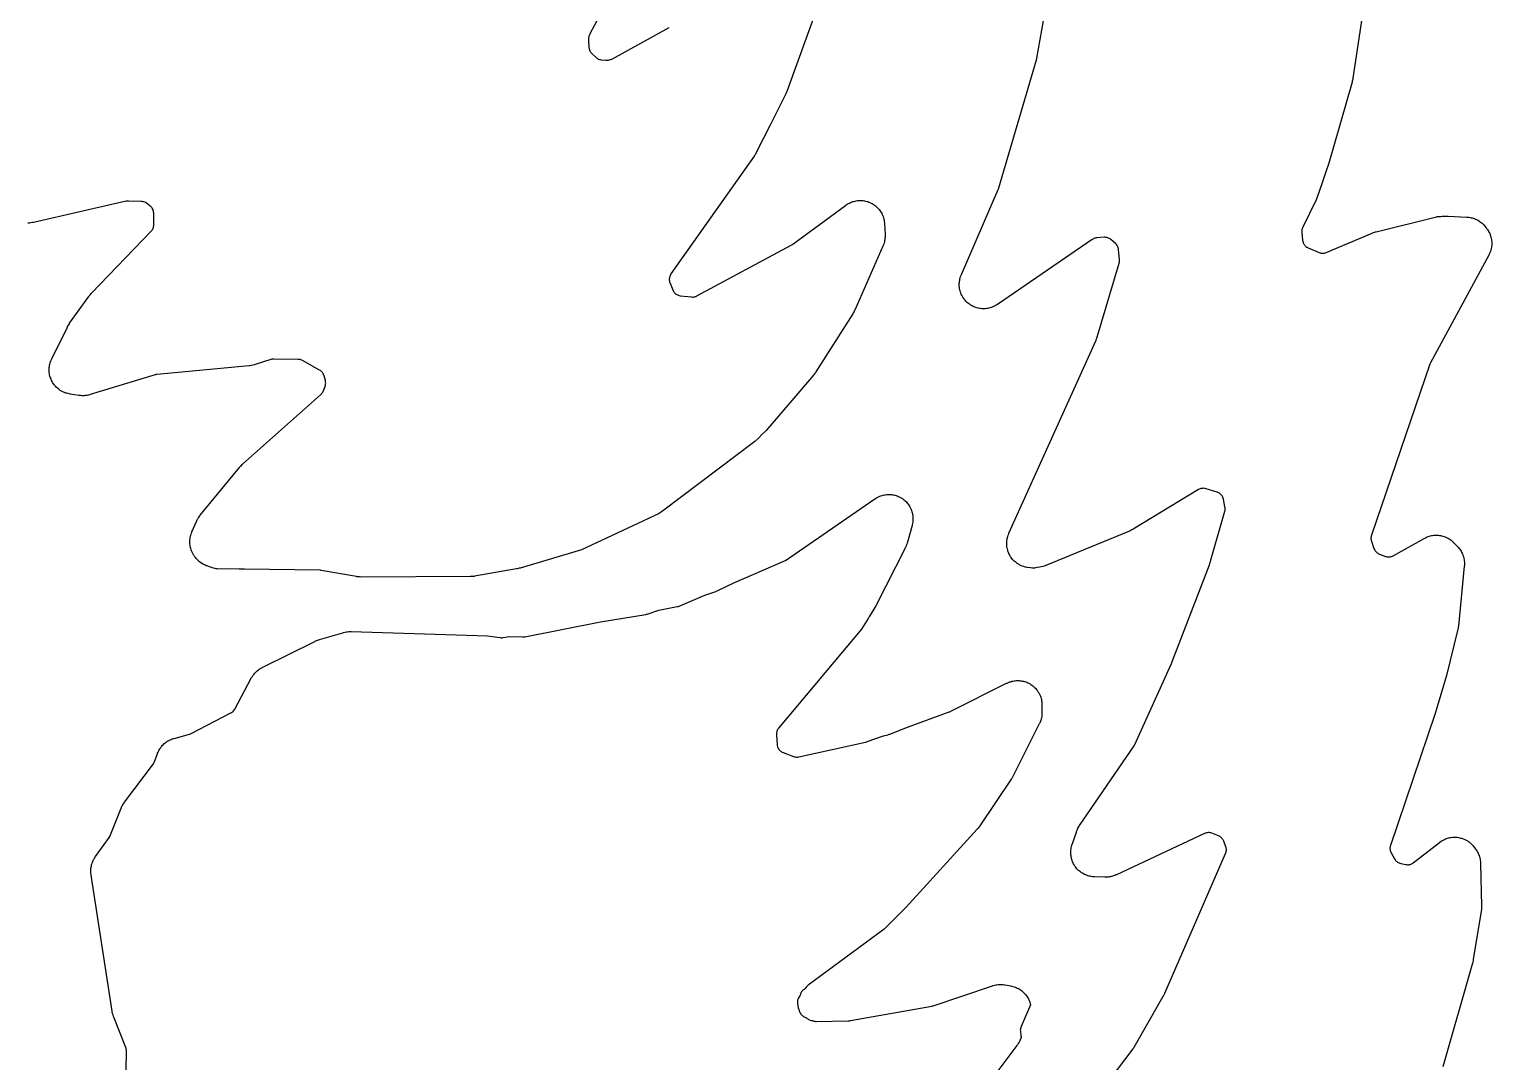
# Model space of a CAD drawing. Header units: millimetres. Extents: x 0 to 194, y 0 to 298.
# Drawn here: x 144.29 to 191.89, y 189.01 to 222.6 of the extents above; entities that cross this region are included whole.
import ezdxf

# ---------------------------------------------------------------- set-up
doc = ezdxf.new("R2010")
doc.units = ezdxf.units.MM
doc.layers.add('CUT', color=7, linetype='CONTINUOUS')

msp = doc.modelspace()

# ---------------------------------------------------------------- linework, layer by layer
at = {"layer": 'CUT'}
for points in [[(164.0691, 225.2822), (162.5475, 222.4669), (162.5343, 222.4393), (162.524, 222.4105), (162.5223, 222.4034), (162.5181, 222.3948), (162.5083, 222.3685), (162.5009, 222.3415), (162.4962, 222.3139), (162.494, 222.2859), (162.4944, 222.2579), (162.51, 222.0081), (162.513, 221.9801), (162.5187, 221.9525), (162.5269, 221.9256), (162.5377, 221.8995), (162.5508, 221.8746), (162.5662, 221.8511), (162.5837, 221.829), (162.5839, 221.8288), (162.5891, 221.8222), (162.6099, 221.8005), (162.7308, 221.6864), (162.752, 221.6683), (162.7747, 221.6522), (162.7988, 221.6382), (162.8241, 221.6266), (162.8504, 221.6173), (162.8774, 221.6106), (162.9049, 221.6063), (163.0483, 221.5911), (163.0788, 221.5894), (163.1093, 221.5908), (163.1394, 221.5953), (163.169, 221.6028), (163.1692, 221.6029), (163.1719, 221.6031), (163.1994, 221.6081), (163.2264, 221.6155), (163.2525, 221.6254), (163.2776, 221.6378), (165.1227, 222.6524)], [(177.9393, 186.4192), (180.2203, 189.4319), (180.2314, 189.4476), (180.2459, 189.4695), (180.256, 189.4859), (181.2323, 191.1904), (181.2401, 191.2049), (181.2502, 191.2251), (181.2572, 191.24), (183.2312, 195.778), (183.2414, 195.8047), (183.2489, 195.8323), (183.2538, 195.8604), (183.256, 195.8888), (183.2555, 195.9174), (183.2523, 195.9457), (183.2464, 195.9736), (183.2379, 196.0009), (183.1728, 196.1786), (183.1619, 196.2045), (183.1487, 196.2292), (183.1332, 196.2526), (183.1156, 196.2744), (183.0961, 196.2945), (183.0747, 196.3127), (183.0518, 196.3288), (183.0274, 196.3427), (183.0019, 196.3543), (182.7844, 196.4408), (182.7554, 196.4506), (182.7256, 196.4574), (182.6952, 196.4612), (182.6646, 196.4618), (182.6341, 196.4594), (182.604, 196.4538), (182.5746, 196.4452), (182.5463, 196.4337), (179.6798, 195.0913), (179.6605, 195.0828), (179.6217, 195.0668), (179.5821, 195.0526), (179.552, 195.0434), (179.5112, 195.0329), (179.4804, 195.0265), (179.4388, 195.0199), (179.4075, 195.0165), (179.3656, 195.0138), (179.3235, 195.0131), (179.3025, 195.0132), (178.9679, 195.0231), (178.9458, 195.0243), (178.9018, 195.0277), (178.8579, 195.0334), (178.8253, 195.0392), (178.7823, 195.0491), (178.7504, 195.0581), (178.7085, 195.0722), (178.6777, 195.0843), (178.6374, 195.1024), (178.6079, 195.1174), (178.5696, 195.1394), (178.5417, 195.1573), (178.5057, 195.1829), (178.4797, 195.2035), (178.4464, 195.2325), (178.4226, 195.2555), (178.3923, 195.2876), (178.3708, 195.3128), (178.3438, 195.3478), (178.3249, 195.375), (178.3015, 195.4125), (178.2853, 195.4414), (178.2657, 195.481), (178.2525, 195.5113), (178.2368, 195.5527), (178.2266, 195.5842), (178.2151, 195.6268), (178.2081, 195.6592), (178.2008, 195.7027), (178.1969, 195.7356), (178.194, 195.7797), (178.1934, 195.8128), (178.1947, 195.857), (178.1974, 195.89), (178.2031, 195.9338), (178.2089, 195.9664), (178.2189, 196.0094), (178.231, 196.0519), (178.2375, 196.0731), (178.3743, 196.478), (178.3813, 196.4973), (178.3963, 196.5356), (178.4129, 196.5732), (178.4267, 196.6008), (178.4467, 196.6367), (178.4683, 196.6716), (178.4796, 196.6889), (180.252, 199.2793), (180.2659, 199.3016), (180.2777, 199.3249), (181.4742, 201.9664), (181.4777, 201.9745), (181.4824, 201.9857), (181.4857, 201.9939), (182.7058, 205.1744), (182.7103, 205.1868), (182.7161, 205.204), (182.72, 205.2167), (183.2057, 206.9172), (183.2123, 206.9453), (183.2161, 206.9739), (183.2172, 207.0028), (183.2155, 207.0316), (183.211, 207.0601), (183.1588, 207.3136), (183.1515, 207.3419), (183.1415, 207.3693), (183.1289, 207.3957), (183.1137, 207.4207), (183.0962, 207.4441), (183.0766, 207.4657), (183.0549, 207.4852), (183.0314, 207.5026), (183.0063, 207.5176), (182.9799, 207.5301), (182.9524, 207.54), (182.5935, 207.6494), (182.5664, 207.6563), (182.5388, 207.6606), (182.5108, 207.6624), (182.4828, 207.6615), (182.4551, 207.6581), (182.4277, 207.652), (182.4011, 207.6435), (182.3753, 207.6325), (182.3507, 207.6191), (180.2248, 206.3327), (180.2097, 206.324), (180.1792, 206.3071), (180.148, 206.2914), (180.1162, 206.2769), (180.1001, 206.27), (177.3208, 205.1313), (177.1806, 205.1008), (177.099, 205.0831), (177.0453, 205.0714), (177.0132, 205.0644), (176.991, 205.0641), (176.9427, 205.0661), (176.8945, 205.0707), (176.8705, 205.0737), (176.7871, 205.0862), (176.7656, 205.09), (176.7227, 205.0985), (176.6803, 205.1092), (176.649, 205.1187), (176.6079, 205.1334), (176.5776, 205.1459), (176.5381, 205.1645), (176.5092, 205.1799), (176.4717, 205.2022), (176.4444, 205.2204), (176.4092, 205.2463), (176.3838, 205.2669), (176.3513, 205.2961), (176.3281, 205.3192), (176.2985, 205.3514), (176.2776, 205.3765), (176.2514, 205.4115), (176.233, 205.4386), (176.2103, 205.4759), (176.1946, 205.5046), (176.1756, 205.5439), (176.1628, 205.5741), (176.1477, 205.6151), (176.1378, 205.6463), (176.1268, 205.6886), (176.12, 205.7206), (176.1131, 205.7637), (176.1095, 205.7963), (176.1068, 205.8399), (176.1064, 205.8726), (176.1079, 205.9163), (176.1107, 205.9489), (176.1165, 205.9922), (176.1224, 206.0244), (176.1323, 206.067), (176.1413, 206.0984), (176.1553, 206.1398), (176.1714, 206.1804), (176.1799, 206.2006), (179.0159, 212.4827), (179.0235, 212.5012), (179.0331, 212.5269), (179.0395, 212.5459), (179.7688, 214.985), (179.7758, 215.0131), (179.78, 215.0418), (179.7814, 215.0708), (179.78, 215.0998), (179.748, 215.431), (179.7438, 215.4595), (179.7369, 215.4875), (179.7274, 215.5148), (179.7153, 215.5409), (179.7007, 215.5658), (179.6839, 215.5892), (179.6648, 215.6109), (179.6438, 215.6306), (179.4948, 215.7574), (179.4715, 215.7753), (179.4465, 215.7909), (179.42, 215.804), (179.3925, 215.8144), (179.364, 215.8221), (179.3349, 215.8269), (179.3055, 215.8288), (179.276, 215.8279), (179.0341, 215.8082), (179.0033, 215.8041), (178.9731, 215.7968), (178.9438, 215.7864), (178.9157, 215.773), (178.8892, 215.7569), (175.8034, 213.6475), (175.7846, 213.6354), (175.7466, 213.6121), (175.7075, 213.5907), (175.6774, 213.5761), (175.6363, 213.5587), (175.6049, 213.5472), (175.5623, 213.5339), (175.53, 213.5256), (175.4863, 213.5166), (175.4532, 213.5115), (175.4089, 213.5069), (175.3755, 213.5051), (175.3309, 213.5049), (175.2975, 213.5064), (175.2531, 213.5106), (175.22, 213.5154), (175.1762, 213.524), (175.1438, 213.5321), (175.1011, 213.545), (175.0696, 213.5562), (175.0284, 213.5733), (174.9981, 213.5876), (174.9588, 213.6087), (174.9302, 213.6259), (174.8931, 213.6507), (174.8663, 213.6707), (174.8319, 213.6991), (174.8072, 213.7217), (174.7758, 213.7533), (174.7535, 213.7782), (174.7253, 213.8128), (174.7056, 213.8398), (174.681, 213.877), (174.664, 213.9058), (174.6433, 213.9453), (174.6292, 213.9756), (174.6125, 214.017), (174.6015, 214.0485), (174.5889, 214.0914), (174.5811, 214.1239), (174.5728, 214.1677), (174.5683, 214.2008), (174.5644, 214.2453), (174.5632, 214.2787), (174.5637, 214.3233), (174.5658, 214.3566), (174.5707, 214.401), (174.5761, 214.434), (174.5854, 214.4776), (174.594, 214.5099), (174.6076, 214.5524), (174.6233, 214.5941), (174.6317, 214.6148), (175.8323, 217.3845), (175.8391, 217.4017), (175.8478, 217.4255), (175.8535, 217.4431), (177.0756, 221.6021), (177.0798, 221.618), (177.085, 221.6399), (177.0883, 221.656), (177.5779, 224.4033)], [(187.8439, 224.1024), (187.3742, 221.0013), (187.3689, 220.973), (187.3537, 220.9028), (187.3467, 220.8749), (186.5957, 218.2452), (186.4951, 217.957), (186.3926, 217.6635), (186.2607, 217.2857), (186.1781, 217.0493), (185.7404, 216.1611), (185.7292, 216.1354), (185.7204, 216.1088), (185.7142, 216.0814), (185.7105, 216.0536), (185.7095, 216.0256), (185.7111, 215.9976), (185.739, 215.7276), (185.7435, 215.6986), (185.7507, 215.6702), (185.7607, 215.6427), (185.7733, 215.6162), (185.7885, 215.5911), (185.806, 215.5676), (185.8257, 215.5459), (185.8475, 215.5263), (185.871, 215.5089), (185.8962, 215.4938), (185.9227, 215.4813), (186.2777, 215.3344), (186.3056, 215.3244), (186.3344, 215.3172), (186.3638, 215.3129), (186.3935, 215.3116), (186.4231, 215.3131), (186.4525, 215.3176), (186.4813, 215.325), (186.5091, 215.3352), (187.9974, 215.9639), (188.0136, 215.9704), (188.0462, 215.9827), (188.0793, 215.9938), (188.1128, 216.0035), (188.1296, 216.0081), (190.0928, 216.4982), (190.1145, 216.5031), (190.1369, 216.5075), (190.235, 216.5101), (190.2848, 216.5114), (190.3322, 216.5126), (190.4718, 216.5163), (191.0838, 216.4849), (191.1047, 216.4833), (191.1464, 216.4792), (191.1878, 216.4732), (191.2186, 216.4673), (191.2593, 216.4574), (191.2894, 216.4486), (191.329, 216.435), (191.3582, 216.4235), (191.3963, 216.4063), (191.4243, 216.3921), (191.4607, 216.3714), (191.4872, 216.3546), (191.5215, 216.3307), (191.5464, 216.3115), (191.5783, 216.2845), (191.6013, 216.2631), (191.6306, 216.2332), (191.6584, 216.202), (191.672, 216.186), (191.7115, 216.1374), (191.725, 216.1199), (191.7511, 216.0843), (191.7754, 216.0474), (191.7923, 216.0189), (191.8129, 215.9798), (191.8269, 215.9498), (191.8435, 215.9089), (191.8545, 215.8777), (191.8671, 215.8354), (191.875, 215.8032), (191.8833, 215.7598), (191.888, 215.7271), (191.8921, 215.6831), (191.8935, 215.65), (191.8932, 215.6058), (191.8914, 215.5728), (191.8868, 215.5288), (191.8818, 215.4961), (191.8729, 215.4529), (191.8647, 215.4208), (191.8516, 215.3786), (191.8402, 215.3475), (191.8231, 215.3068), (191.804, 215.267), (191.7939, 215.2473), (189.8955, 211.7478), (189.8844, 211.7251), (189.8753, 211.7016), (187.978, 206.137), (187.9702, 206.1099), (187.965, 206.0821), (187.9623, 206.0541), (187.9623, 206.0258), (187.965, 205.9978), (187.9703, 205.97), (187.9782, 205.9429), (188.0592, 205.7064), (188.0701, 205.6792), (188.0835, 205.6532), (188.0994, 205.6286), (188.1176, 205.6057), (188.1379, 205.5847), (188.1602, 205.5658), (188.1842, 205.5491), (188.2098, 205.5348), (188.2366, 205.5231), (188.4311, 205.4493), (188.4588, 205.4403), (188.4872, 205.434), (188.516, 205.4306), (188.5451, 205.4299), (188.5741, 205.432), (188.6027, 205.437), (188.6308, 205.4446), (188.6579, 205.455), (188.684, 205.468), (189.6955, 206.0337), (189.7143, 206.0436), (189.7525, 206.0627), (189.7916, 206.0799), (189.8215, 206.0914), (189.862, 206.1048), (189.8928, 206.1134), (189.9344, 206.123), (189.9659, 206.1286), (190.0082, 206.1342), (190.0401, 206.1368), (190.0827, 206.1383), (190.1147, 206.1379), (190.1573, 206.1354), (190.1891, 206.132), (190.2313, 206.1254), (190.2626, 206.119), (190.304, 206.1084), (190.3346, 206.0991), (190.3748, 206.0847), (190.4043, 206.0725), (190.443, 206.0543), (190.4713, 206.0393), (190.508, 206.0176), (190.5347, 206), (190.5692, 205.9749), (190.5942, 205.9549), (190.6262, 205.9266), (190.6567, 205.8969), (190.6717, 205.8816), (190.7858, 205.7595), (190.8, 205.7437), (190.8275, 205.7113), (190.8535, 205.6777), (190.8717, 205.6516), (190.8944, 205.6157), (190.9101, 205.588), (190.9292, 205.5501), (190.9422, 205.5211), (190.9578, 205.4815), (190.968, 205.4514), (190.9797, 205.4106), (190.987, 205.3796), (190.9949, 205.3378), (190.9992, 205.3063), (191.0031, 205.264), (191.0045, 205.2322), (191.0043, 205.1897), (191.0021, 205.1473), (191.0006, 205.1261), (190.8083, 203.1751), (190.804, 203.1431), (190.7904, 203.0636), (190.7838, 203.032), (190.4231, 201.5695), (190.0538, 200.3412), (188.5964, 196.0465), (188.5887, 196.0194), (188.5834, 195.9917), (188.5808, 195.9637), (188.5809, 195.9355), (188.5836, 195.9075), (188.5889, 195.8798), (188.5967, 195.8528), (188.6071, 195.8266), (188.6199, 195.8015), (188.7327, 195.6036), (188.7477, 195.5799), (188.7649, 195.5578), (188.784, 195.5373), (188.8049, 195.5188), (188.8275, 195.5022), (188.8515, 195.4878), (188.8768, 195.4758), (188.9031, 195.4661), (188.9301, 195.4589), (189.0929, 195.4238), (189.1216, 195.4191), (189.1506, 195.4171), (189.1797, 195.418), (189.2086, 195.4217), (189.2369, 195.4282), (189.2645, 195.4374), (189.2911, 195.4492), (189.3164, 195.4635), (189.3403, 195.4803), (190.1903, 196.1412), (190.2084, 196.1545), (190.2451, 196.1803), (190.283, 196.2041), (190.3123, 196.2205), (190.3525, 196.2405), (190.3832, 196.254), (190.4252, 196.2698), (190.4571, 196.2801), (190.5004, 196.2917), (190.5333, 196.2988), (190.5775, 196.3061), (190.6109, 196.3098), (190.6556, 196.3127), (190.6892, 196.3131), (190.734, 196.3114), (190.7675, 196.3085), (190.8119, 196.3024), (190.8449, 196.2962), (190.8885, 196.2857), (190.9207, 196.2762), (190.963, 196.2614), (190.9942, 196.2488), (191.0348, 196.2299), (191.0645, 196.2142), (191.1031, 196.1913), (191.1311, 196.1728), (191.1672, 196.1462), (191.1932, 196.1249), (191.2264, 196.0949), (191.2502, 196.0711), (191.2803, 196.0379), (191.3087, 196.0032), (191.3225, 195.9855), (191.3682, 195.9237), (191.3815, 195.9048), (191.4069, 195.8663), (191.4304, 195.8266), (191.4465, 195.796), (191.4658, 195.7541), (191.4786, 195.722), (191.4935, 195.6783), (191.503, 195.645), (191.5133, 195.6001), (191.5193, 195.566), (191.525, 195.5202), (191.5283, 195.4742), (191.5294, 195.4512), (191.5584, 194.0635), (191.5584, 194.0432), (191.5574, 194.0025), (191.5546, 193.9619), (191.5499, 193.9215), (191.5472, 193.9014), (191.2939, 192.3315), (191.2889, 192.3054), (191.2745, 192.2406), (191.2679, 192.2148), (190.3032, 188.8363)], [(169.942, 223.2967), (168.9506, 220.5749), (168.9409, 220.5504), (168.9168, 220.4948), (168.4284, 219.5229), (167.9563, 218.5859), (167.9486, 218.5712), (167.9325, 218.542), (167.9153, 218.5134), (167.8971, 218.4855), (167.8877, 218.4717), (165.1785, 214.6356), (165.1626, 214.6106), (165.1493, 214.5843), (165.1387, 214.5567), (165.1308, 214.5283), (165.1258, 214.4992), (165.1236, 214.4697), (165.1243, 214.4402), (165.128, 214.4109), (165.1345, 214.3821), (165.1438, 214.3541), (165.2348, 214.1193), (165.2468, 214.0923), (165.2615, 214.0665), (165.2786, 214.0424), (165.298, 214.02), (165.3195, 213.9997), (165.343, 213.9816), (165.3681, 213.9659), (165.3946, 213.9527), (165.4223, 213.9423), (165.4508, 213.9345), (165.48, 213.9297), (165.8467, 213.8873), (165.877, 213.8853), (165.9074, 213.8864), (165.9375, 213.8906), (165.9671, 213.8979), (165.9958, 213.9081), (166.0232, 213.9211), (169.0904, 215.5707), (169.1086, 215.5813), (169.133, 215.5967), (169.1504, 215.6086), (170.8641, 216.8685), (170.8821, 216.8811), (170.9186, 216.9053), (170.9563, 216.9277), (170.9853, 216.9431), (171.025, 216.9617), (171.0553, 216.9742), (171.0966, 216.9889), (171.1281, 216.9984), (171.1706, 217.009), (171.2028, 217.0154), (171.2462, 217.0218), (171.2789, 217.025), (171.3227, 217.0271), (171.3555, 217.0271), (171.3993, 217.025), (171.432, 217.0218), (171.4753, 217.0155), (171.5076, 217.0091), (171.5501, 216.9986), (171.5816, 216.9891), (171.6229, 216.9745), (171.6533, 216.962), (171.6929, 216.9434), (171.722, 216.928), (171.7597, 216.9057), (171.7871, 216.8875), (171.8224, 216.8616), (171.8479, 216.8409), (171.8805, 216.8117), (171.9039, 216.7886), (171.9335, 216.7563), (171.9546, 216.731), (171.9809, 216.696), (171.9994, 216.6689), (172.0222, 216.6314), (172.0379, 216.6026), (172.057, 216.5631), (172.0698, 216.5329), (172.085, 216.4918), (172.0948, 216.4604), (172.1059, 216.418), (172.1126, 216.3859), (172.1195, 216.3426), (172.1243, 216.299), (172.1261, 216.2772), (172.1472, 215.9297), (172.148, 215.9083), (172.1485, 215.8657), (172.147, 215.823), (172.1444, 215.7911), (172.1389, 215.7488), (172.1333, 215.7173), (172.1238, 215.6756), (172.1152, 215.6448), (172.1018, 215.6043), (172.0865, 215.5644), (172.0783, 215.5447), (171.1618, 213.4603), (171.1545, 213.4446), (171.1394, 213.4135), (171.1231, 213.3831), (171.1057, 213.3533), (171.0967, 213.3386), (169.8962, 211.4566), (169.8785, 211.431), (169.8323, 211.3685), (169.813, 211.3441), (168.2737, 209.5392), (168.0979, 209.3666), (168.0828, 209.3517), (168.0131, 209.2833), (167.9112, 209.1833), (164.9044, 206.9175), (164.7683, 206.8376), (162.2678, 205.6656), (160.2665, 205.0667), (160.2408, 205.0599), (160.1763, 205.0446), (160.1503, 205.0393), (158.7891, 204.8017), (158.7703, 204.7988), (158.7326, 204.7939), (158.6947, 204.7905), (158.6567, 204.7888), (158.6377, 204.7883), (155.1003, 204.7754), (155.0801, 204.7758), (155.0396, 204.7775), (154.9992, 204.781), (154.959, 204.7863), (154.9389, 204.7894), (153.7976, 204.9932), (153.7731, 204.9965), (153.7484, 204.9978), (151.3019, 205.0271), (151.2932, 205.0273), (151.2691, 205.0277), (151.1262, 205.0303), (150.4062, 205.0433), (150.3769, 205.0469), (150.3408, 205.0533), (150.293, 205.0645), (150.2459, 205.0782), (150.2226, 205.0858), (150.0763, 205.1374), (150.055, 205.1455), (150.0127, 205.1629), (149.9714, 205.1824), (149.9412, 205.1986), (149.902, 205.2222), (149.8736, 205.2414), (149.8371, 205.2688), (149.8108, 205.2907), (149.7772, 205.3218), (149.7533, 205.3463), (149.723, 205.3805), (149.7017, 205.4073), (149.6751, 205.4445), (149.6504, 205.4829), (149.6385, 205.5025), (149.6282, 205.5205), (149.6172, 205.541), (149.5962, 205.5824), (149.5774, 205.6249), (149.565, 205.6574), (149.5507, 205.7016), (149.5417, 205.7352), (149.532, 205.7806), (149.5265, 205.815), (149.5216, 205.8612), (149.5196, 205.896), (149.5195, 205.9424), (149.5212, 205.9772), (149.5258, 206.0234), (149.5311, 206.0578), (149.5404, 206.1033), (149.5492, 206.137), (149.5632, 206.1813), (149.5795, 206.2248), (149.5882, 206.2463), (149.7354, 206.585), (149.7442, 206.6039), (149.7625, 206.6413), (149.7826, 206.6778), (149.7989, 206.7045), (149.8222, 206.739), (149.8471, 206.7723), (149.86, 206.7887), (151.1379, 208.3441), (151.1494, 208.3575), (151.1727, 208.3838), (151.1971, 208.4091), (151.2225, 208.4335), (151.2354, 208.4454), (153.7761, 210.7035), (153.7959, 210.7228), (153.8139, 210.7438), (153.8298, 210.7664), (153.8435, 210.7904), (153.8551, 210.8155), (153.9189, 210.9739), (153.9281, 211.0001), (153.9348, 211.027), (153.939, 211.0545), (153.9407, 211.0822), (153.9397, 211.11), (153.9362, 211.1375), (153.9302, 211.1646), (153.8867, 211.3249), (153.8775, 211.3533), (153.8654, 211.3806), (153.8507, 211.4067), (153.8335, 211.4311), (153.814, 211.4537), (153.7923, 211.4742), (153.7686, 211.4925), (153.7433, 211.5083), (153.1892, 211.8171), (153.1627, 211.8302), (153.1351, 211.8407), (153.1065, 211.8483), (153.0774, 211.8531), (153.0479, 211.8551), (152.2535, 211.8675), (152.2203, 211.8662), (152.1875, 211.8613), (152.1554, 211.8527), (151.6463, 211.6861), (151.6221, 211.6789), (151.5734, 211.666), (151.5241, 211.6557), (151.4742, 211.6483), (151.4492, 211.6453), (148.4474, 211.3683), (148.4169, 211.3639), (148.3871, 211.3564), (146.2772, 210.7106), (146.2575, 210.705), (146.2181, 210.6949), (146.1782, 210.6865), (146.148, 210.6816), (146.1076, 210.6769), (146.0771, 210.6748), (146.0363, 210.6738), (146.0058, 210.6744), (145.9651, 210.677), (145.9246, 210.6815), (145.9044, 210.6843), (145.6204, 210.7289), (145.5986, 210.7329), (145.5552, 210.742), (145.5123, 210.7531), (145.4806, 210.7631), (145.439, 210.7784), (145.4084, 210.7914), (145.3685, 210.8108), (145.3394, 210.8268), (145.3016, 210.85), (145.2742, 210.8687), (145.2388, 210.8955), (145.2134, 210.9169), (145.1809, 210.947), (145.1577, 210.9708), (145.1283, 211.004), (145.1075, 211.0299), (145.0815, 211.0659), (145.0608, 211.0977), (145.0385, 211.136), (145.021, 211.1697), (145.0026, 211.21), (144.9903, 211.2408), (144.976, 211.2827), (144.9668, 211.3146), (144.9566, 211.3576), (144.9506, 211.3903), (144.9447, 211.4342), (144.9419, 211.4672), (144.9403, 211.5115), (144.9408, 211.5446), (144.9436, 211.5888), (144.9473, 211.6218), (144.9545, 211.6655), (144.9614, 211.6979), (144.9728, 211.7407), (144.9829, 211.7723), (144.9985, 211.8137), (145.016, 211.8544), (145.0253, 211.8745), (145.533, 212.9062), (145.5413, 212.9223), (145.5586, 212.9541), (145.5771, 212.9852), (145.5969, 213.0155), (145.6071, 213.0305), (146.2306, 213.9071), (146.2406, 213.9206), (146.261, 213.9471), (146.2824, 213.9729), (146.3047, 213.9978), (146.3161, 214.0101), (148.2602, 216.0268), (148.2793, 216.0486), (148.2962, 216.0721), (148.3107, 216.0971), (148.3227, 216.1234), (148.3322, 216.1508), (148.339, 216.1789), (148.343, 216.2075), (148.3443, 216.2365), (148.3424, 216.6143), (148.341, 216.6423), (148.3369, 216.67), (148.3303, 216.6972), (148.3212, 216.7236), (148.3097, 216.7491), (148.2959, 216.7734), (148.2798, 216.7963), (148.2617, 216.8177), (148.2416, 216.8372), (148.2199, 216.8548), (148.1072, 216.9374), (148.0819, 216.9541), (148.055, 216.9682), (148.0268, 216.9794), (147.9976, 216.9878), (147.9678, 216.9931), (147.9375, 216.9954), (147.5218, 217.0063), (147.4969, 217.0059), (147.4721, 217.0034), (147.4476, 216.9989), (144.4261, 216.3124), (144.4004, 216.3074), (144.349, 216.2988), (144.297, 216.2932), (144.2449, 216.2907)], [(147.4318, 188.109), (147.4546, 189.3559), (147.4536, 189.3855), (147.4498, 189.4148), (147.4431, 189.4436), (147.4336, 189.4716), (147.0434, 190.4593), (147.0349, 190.4828), (147.0191, 190.5304), (147.006, 190.5787), (146.9956, 190.6277), (146.9911, 190.6524), (146.3064, 195.082), (146.3036, 195.1036), (146.299, 195.147), (146.2966, 195.1905), (146.2963, 195.2232), (146.2981, 195.2668), (146.301, 195.2993), (146.307, 195.3425), (146.313, 195.3746), (146.3232, 195.417), (146.3323, 195.4484), (146.3465, 195.4897), (146.3586, 195.52), (146.3767, 195.5597), (146.3917, 195.5887), (146.4136, 195.6264), (146.4373, 195.6631), (146.4496, 195.6811), (146.8751, 196.274), (146.8942, 196.3043), (146.9096, 196.3366), (147.2798, 197.2534), (147.2875, 197.2714), (147.3037, 197.307), (147.3215, 197.3419), (147.3359, 197.3674), (147.3566, 197.4006), (147.3787, 197.4328), (147.3901, 197.4487), (148.3319, 198.7012), (148.3486, 198.7259), (148.3627, 198.7521), (148.3742, 198.7796), (148.462, 199.0226), (148.4698, 199.0427), (148.4863, 199.0823), (148.5047, 199.1211), (148.5199, 199.1495), (148.5419, 199.1864), (148.5597, 199.2133), (148.5851, 199.2479), (148.6054, 199.2729), (148.634, 199.305), (148.6565, 199.3279), (148.6881, 199.3571), (148.7127, 199.3778), (148.7469, 199.4038), (148.7734, 199.4221), (148.8099, 199.4447), (148.838, 199.4604), (148.8765, 199.4795), (148.906, 199.4923), (148.9462, 199.5077), (148.987, 199.521), (149.0076, 199.5272), (149.5088, 199.6653), (149.5385, 199.6752), (149.567, 199.6881), (150.8518, 200.3528), (150.8778, 200.3679), (150.9021, 200.3855), (150.9246, 200.4055), (150.9449, 200.4277), (150.9629, 200.4517), (150.9784, 200.4775), (151.5185, 201.4849), (151.5299, 201.505), (151.5538, 201.5445), (151.5797, 201.5828), (151.6006, 201.6104), (151.6303, 201.6458), (151.6538, 201.6712), (151.687, 201.7034), (151.7131, 201.7262), (151.7494, 201.7548), (151.7776, 201.7748), (151.8166, 201.7995), (151.8569, 201.8222), (151.8773, 201.8331), (153.5853, 202.6837), (153.6034, 202.6922), (153.6399, 202.7084), (153.6771, 202.723), (153.7149, 202.7359), (153.734, 202.7419), (154.499, 202.9655), (154.5219, 202.9715), (154.5678, 202.9824), (154.6143, 202.9908), (154.6494, 202.9953), (154.6965, 202.9988), (154.7437, 202.9998), (154.7673, 202.9997), (159.2113, 202.8631), (159.6191, 202.805), (159.6492, 202.8023), (159.6794, 202.8026), (159.7094, 202.8059), (159.9272, 202.8411), (160.3565, 202.8279), (160.3904, 202.8288), (160.4239, 202.8335), (162.8883, 203.3204), (164.3623, 203.5589), (164.3856, 203.5637), (164.4085, 203.5702), (164.7875, 203.6956), (165.3817, 203.813), (165.412, 203.8206), (165.4413, 203.8314), (166.2782, 204.1887), (166.6347, 204.3066), (166.6544, 204.3139), (166.681, 204.3248), (166.7001, 204.3335), (167.2222, 204.5917), (168.8511, 205.2871), (168.878, 205.3002), (168.9034, 205.3159), (171.8136, 207.3183), (171.832, 207.3303), (171.8693, 207.3534), (171.9078, 207.3746), (171.9373, 207.3891), (171.9776, 207.4065), (172.0084, 207.418), (172.0503, 207.4314), (172.082, 207.4399), (172.125, 207.4492), (172.1574, 207.4545), (172.2011, 207.4595), (172.2339, 207.4617), (172.2778, 207.4624), (172.3107, 207.4614), (172.3545, 207.4578), (172.3871, 207.4535), (172.4303, 207.4457), (172.4624, 207.4383), (172.5046, 207.4263), (172.5358, 207.4158), (172.5767, 207.3998), (172.6067, 207.3863), (172.6458, 207.3664), (172.6744, 207.35), (172.7114, 207.3263), (172.7382, 207.3073), (172.7727, 207.2801), (172.7975, 207.2585), (172.8292, 207.2281), (172.8518, 207.2042), (172.8804, 207.1709), (172.9006, 207.1449), (172.9258, 207.1089), (172.9433, 207.0811), (172.9649, 207.0428), (172.9796, 207.0134), (172.9973, 206.9732), (173.0091, 206.9425), (173.0229, 206.9008), (173.0316, 206.8691), (173.0412, 206.8262), (173.0468, 206.7938), (173.0522, 206.7502), (173.0547, 206.7174), (173.0558, 206.6735), (173.055, 206.6406), (173.0518, 206.5968), (173.0478, 206.5641), (173.0404, 206.5208), (173.0308, 206.478), (173.0255, 206.4567), (172.875, 205.9082), (172.8684, 205.8865), (172.8543, 205.8435), (172.8379, 205.8013), (172.8195, 205.7599), (172.8098, 205.7394), (171.8483, 203.8435), (171.6257, 203.4787), (171.6212, 203.4715), (171.595, 203.4284), (171.3801, 203.0763), (168.6827, 199.8582), (168.6655, 199.8355), (168.6504, 199.8112), (168.6378, 199.7856), (168.6276, 199.7589), (168.62, 199.7314), (168.615, 199.7033), (168.6128, 199.6748), (168.6133, 199.6463), (168.6338, 199.3267), (168.637, 199.2981), (168.6429, 199.27), (168.6515, 199.2426), (168.6627, 199.2161), (168.6763, 199.1909), (168.6923, 199.167), (168.7106, 199.1448), (168.7308, 199.1244), (168.7529, 199.1061), (168.7767, 199.09), (168.8019, 199.0762), (168.8283, 199.0648), (169.1703, 198.9372), (169.1977, 198.9285), (169.2257, 198.9224), (169.2542, 198.919), (169.2828, 198.9184), (169.3114, 198.9205), (169.3397, 198.9253), (171.5056, 199.402), (171.5247, 199.4069), (171.5506, 199.4144), (171.5693, 199.4205), (172.0991, 199.6127), (172.2364, 199.6454), (172.2574, 199.6512), (172.2858, 199.6602), (172.3063, 199.6676), (172.8741, 199.8938), (174.2351, 200.3875), (174.2513, 200.3939), (174.2732, 200.4033), (174.289, 200.4107), (176.1045, 201.3193), (176.1242, 201.3286), (176.164, 201.3462), (176.2046, 201.3618), (176.2356, 201.372), (176.2775, 201.3836), (176.3093, 201.3908), (176.3522, 201.3983), (176.3845, 201.4024), (176.4279, 201.4058), (176.4605, 201.4067), (176.504, 201.4058), (176.5366, 201.4036), (176.5798, 201.3986), (176.6119, 201.3932), (176.6545, 201.384), (176.686, 201.3756), (176.7274, 201.3623), (176.7579, 201.3508), (176.7979, 201.3336), (176.8272, 201.3193), (176.8653, 201.2983), (176.8931, 201.2812), (176.929, 201.2566), (176.9549, 201.2369), (176.9883, 201.209), (177.0123, 201.1868), (177.0428, 201.1558), (177.0645, 201.1315), (177.0918, 201.0977), (177.1111, 201.0713), (177.1351, 201.035), (177.1517, 201.007), (177.172, 200.9685), (177.1859, 200.939), (177.2024, 200.8987), (177.2133, 200.868), (177.2259, 200.8264), (177.2338, 200.7947), (177.2423, 200.752), (177.2471, 200.7198), (177.2514, 200.6765), (177.2537, 200.633), (177.2542, 200.6113), (177.2549, 200.3708), (177.2545, 200.3498), (177.2526, 200.3078), (177.2488, 200.2659), (177.2445, 200.2347), (177.2368, 200.1933), (177.2296, 200.1626), (177.218, 200.1222), (177.208, 200.0923), (177.1927, 200.0531), (177.1756, 200.0146), (177.1666, 199.9956), (176.3199, 198.3076), (176.306, 198.282), (176.2693, 198.2193), (176.2538, 198.1947), (175.2352, 196.6873), (175.2159, 196.6609), (175.1654, 196.5967), (175.1442, 196.5718), (172.8294, 194.0351), (172.1146, 193.3196), (169.6461, 191.4975), (169.6224, 191.4781), (169.6008, 191.4563), (169.5816, 191.4325), (169.5498, 191.3888), (169.5095, 191.3612), (169.4858, 191.3433), (169.464, 191.3231), (169.4443, 191.3008), (169.4269, 191.2767), (169.4119, 191.251), (169.3996, 191.2239), (169.3901, 191.1957), (169.3775, 191.1517), (169.3505, 191.1146), (169.3344, 191.0898), (169.3207, 191.0636), (169.3097, 191.0362), (169.3014, 191.0079), (169.296, 190.9788), (169.2934, 190.9494), (169.2938, 190.9199), (169.297, 190.8905), (169.3032, 190.8616), (169.306, 190.8508), (169.306, 190.8498), (169.3084, 190.8192), (169.314, 190.7891), (169.3226, 190.7597), (169.3342, 190.7313), (169.341, 190.7185), (169.3554, 190.664), (169.3642, 190.6362), (169.3756, 190.6094), (169.3897, 190.5838), (169.4061, 190.5597), (169.4248, 190.5373), (169.4456, 190.5168), (169.4683, 190.4985), (169.4927, 190.4824), (169.5185, 190.4688), (169.5865, 190.437), (169.6052, 190.4187), (169.6294, 190.3995), (169.6554, 190.3828), (169.683, 190.369), (169.7119, 190.358), (169.7417, 190.3501), (169.7722, 190.3452), (169.7856, 190.3445), (169.8031, 190.3373), (169.8293, 190.3292), (169.8561, 190.3235), (169.8833, 190.3203), (169.9107, 190.3196), (170.9461, 190.3405), (170.9587, 190.3405), (170.9695, 190.341), (170.9743, 190.3411), (170.9843, 190.3417), (170.9883, 190.3419), (170.9889, 190.3419), (170.9977, 190.3425), (171.0209, 190.3457), (173.6735, 190.8189), (173.6951, 190.8236), (173.7164, 190.8299), (175.6391, 191.4767), (175.6607, 191.4833), (175.7041, 191.4956), (175.7481, 191.5056), (175.7814, 191.5114), (175.8262, 191.517), (175.8599, 191.5195), (175.905, 191.5206), (175.9388, 191.5197), (175.9837, 191.5162), (176.0285, 191.5105), (176.0508, 191.5071), (176.2367, 191.4738), (176.2587, 191.4693), (176.3025, 191.4592), (176.3458, 191.4469), (176.3777, 191.436), (176.4195, 191.4195), (176.4502, 191.4055), (176.4901, 191.3848), (176.5193, 191.3679), (176.5569, 191.3434), (176.5842, 191.3236), (176.6193, 191.2954), (176.6445, 191.273), (176.6765, 191.2415), (176.6993, 191.2167), (176.7281, 191.1821), (176.7483, 191.1551), (176.7735, 191.1178), (176.7909, 191.089), (176.8122, 191.0494), (176.8266, 191.019), (176.8439, 190.9774), (176.8552, 190.9457), (176.8683, 190.9027), (176.8764, 190.87), (176.8796, 190.8533), (176.5739, 190.154), (176.5628, 190.1243), (176.5548, 190.0935), (176.5501, 190.0621), (176.5488, 190.0304), (176.5509, 189.9987), (176.5688, 189.8471), (176.5737, 189.8176), (176.5793, 189.7974), (176.544, 189.7156), (176.5328, 189.6914), (176.5088, 189.6437), (176.482, 189.5975), (176.4526, 189.553), (176.4372, 189.5312), (174.2251, 186.5845)]]:
    msp.add_lwpolyline(points, dxfattribs=at)

doc.saveas('drawing.dxf')
